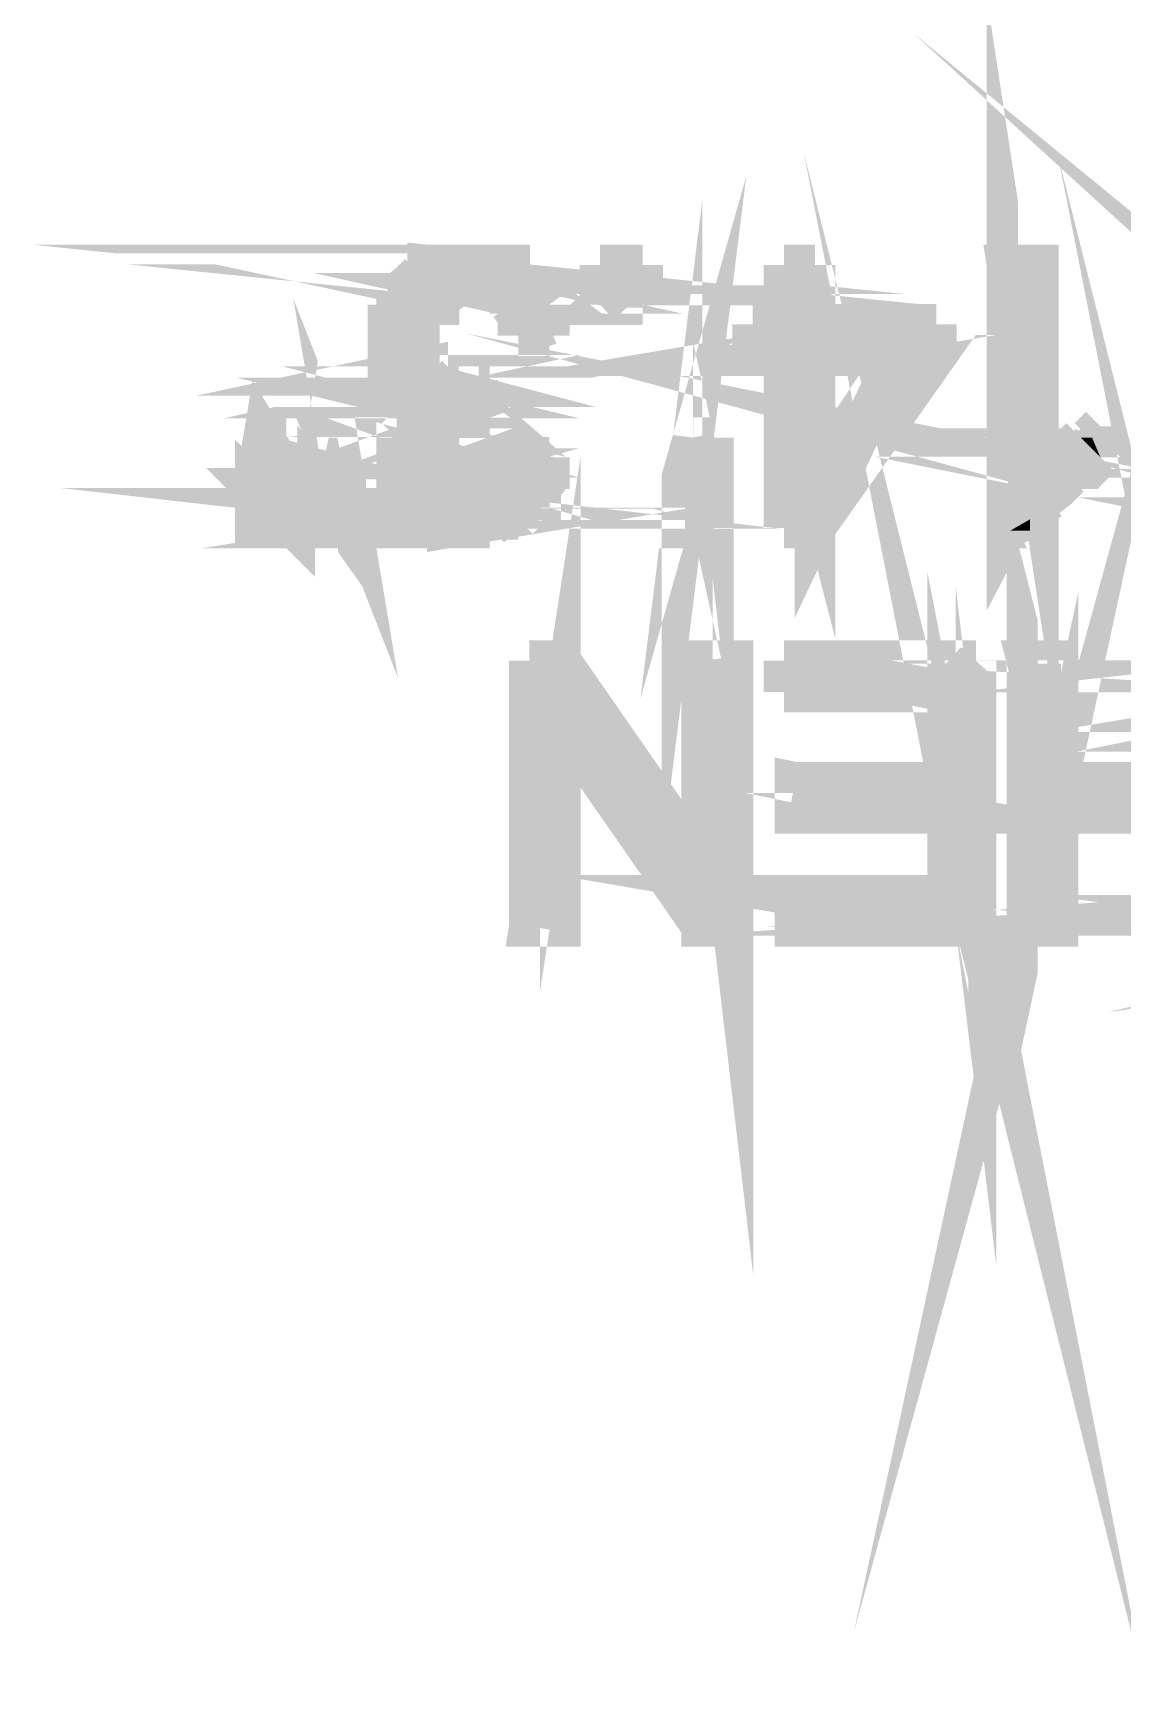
# Model space of a CAD drawing. Header units: inches. Extents: x -524 to 1067, y -71 to 1110.
# Drawn here: x 674.6 to 699.41, y 355.13 to 393.1 of the extents above; entities that cross this region are included whole.
import ezdxf

# ---------------------------------------------------------------- set-up
doc = ezdxf.new("R2010")
doc.units = ezdxf.units.IN
doc.header["$MEASUREMENT"] = 0
doc.layers.add('H', color=7, linetype='Continuous')
doc.layers.add('P', color=7, linetype='Continuous')

msp = doc.modelspace()

# ---------------------------------------------------------------- hatches: boundary and pattern name
at = {"layer": 'H', "linetype": 'Continuous'}
for points in [[(683.128572448104, 387.3749621073224), (683.3877109381458, 387.5647536774939), (683.6431995902994, 387.5647536774939), (683.6431995902994, 387.8238921675355), (685.4462195069277, 387.8238921675355), (685.4462195069277, 387.5647536774939), (685.9608466491231, 387.5647536774939), (685.9608466491231, 387.3749621073224), (683.128572448104, 387.3749621073224)], [(687.570425157692, 386.856685127239), (687.570425157692, 387.8238921675355), (688.4719351160059, 387.8238921675355), (688.4719351160059, 386.856685127239), (687.570425157692, 386.856685127239)], [(691.7567892151258, 386.407755067026), (691.7567892151258, 387.8238921675355), (692.3991606833981, 387.8238921675355), (692.3991606833981, 386.407755067026), (691.7567892151258, 386.407755067026)], [(697.5490819432409, 383.1885980498884), (696.841013392986, 381.7724609493789), (696.841013392986, 387.8238921675355), (697.5490819432409, 387.8238921675355), (697.5490819432409, 383.1885980498884)], [(682.9351310400448, 386.856685127239), (682.9351310400448, 387.1158236172807), (683.8366409983587, 387.1158236172807), (683.8366409983587, 386.856685127239), (683.6431995902994, 386.856685127239), (682.675992550003, 386.6668935570677), (682.675992550003, 386.856685127239), (682.9351310400448, 386.856685127239)], [(682.9351310400448, 387.1158236172807), (683.128572448104, 387.3749621073224), (684.285571058572, 387.3749621073224), (684.0957794884005, 387.1158236172807), (682.9351310400448, 387.1158236172807)], [(686.1542880571824, 387.1158236172807), (684.7381509566728, 387.3749621073224), (684.9936396088265, 387.3749621073224), (686.1542880571824, 387.1158236172807)], [(686.1542880571824, 387.1158236172807), (684.7381509566728, 387.3749621073224), (685.9608466491231, 387.3749621073224), (686.1542880571824, 387.1158236172807)], [(686.4134265472239, 386.856685127239), (685.4462195069277, 387.1158236172807), (684.9936396088265, 387.1158236172807), (684.9936396088265, 387.3749621073224), (686.1542880571824, 387.1158236172807), (686.4134265472239, 386.856685127239)], [(685.4462195069277, 386.856685127239), (685.4462195069277, 387.1158236172807), (686.4134265472239, 386.856685127239), (685.4462195069277, 386.856685127239)], [(682.675992550003, 386.2143136589667), (682.675992550003, 386.6668935570677), (683.6431995902994, 386.856685127239), (683.6431995902994, 386.6668935570677), (683.3877109381458, 386.6668935570677), (683.3877109381458, 385.9588250068129), (682.675992550003, 386.2143136589667)], [(685.7053579969695, 386.2143136589667), (685.7053579969695, 386.6668935570677), (685.4462195069277, 386.856685127239), (686.4134265472239, 386.856685127239), (686.4134265472239, 386.2143136589667), (685.7053579969695, 386.2143136589667)], [(691.0487206648711, 385.6996865167712), (695.2314348844172, 386.407755067026), (695.2314348844172, 385.6996865167712), (691.0487206648711, 385.6996865167712)], [(691.0487206648711, 385.6996865167712), (692.3991606833981, 386.407755067026), (695.2314348844172, 386.407755067026), (691.0487206648711, 385.6996865167712)], [(691.0487206648711, 385.6996865167712), (691.0487206648711, 386.407755067026), (692.3991606833981, 386.407755067026), (691.0487206648711, 385.6996865167712)], [(682.675992550003, 385.9588250068129), (682.675992550003, 386.2143136589667), (683.3877109381458, 385.9588250068129), (682.675992550003, 385.9588250068129)], [(682.675992550003, 385.2471066186703), (682.675992550003, 385.9588250068129), (683.3877109381458, 385.9588250068129), (683.3877109381458, 385.5062451087119), (683.6431995902994, 385.5062451087119), (683.6431995902994, 385.2471066186703), (682.675992550003, 385.2471066186703)], [(691.7567892151258, 381.7724609493789), (692.3991606833981, 382.9294595598467), (694.2642278441208, 385.6996865167712), (692.3991606833981, 381.7724609493789), (691.7567892151258, 381.7724609493789)], [(692.3991606833981, 382.9294595598467), (691.7567892151258, 381.7724609493789), (691.7567892151258, 385.6996865167712), (692.3991606833981, 385.6996865167712), (692.3991606833981, 382.9294595598467)], [(692.3991606833981, 381.7724609493789), (694.2642278441208, 385.6996865167712), (695.2314348844172, 385.6996865167712), (692.3991606833981, 381.7724609493789)], [(682.9351310400448, 385.0573150484989), (682.9351310400448, 385.2471066186703), (683.6431995902994, 385.2471066186703), (683.8366409983587, 385.0573150484989), (682.9351310400448, 385.0573150484989)], [(683.128572448104, 384.7981765584572), (682.9351310400448, 385.0573150484989), (684.285571058572, 385.0573150484989), (683.128572448104, 384.7981765584572)], [(683.128572448104, 384.7981765584572), (684.285571058572, 385.0573150484989), (684.5447095486136, 384.7981765584572), (683.128572448104, 384.7981765584572)], [(684.9936396088265, 384.3492464982442), (683.6431995902994, 384.5390380684156), (683.4497581822402, 384.7324794764748), (683.128572448104, 384.7981765584572), (683.3877109381458, 384.7981765584572), (683.4497581822402, 384.7324794764748), (684.9936396088265, 384.3492464982442)], [(684.9936396088265, 384.3492464982442), (683.128572448104, 384.7981765584572), (684.5447095486136, 384.7981765584572), (684.9936396088265, 384.3492464982442)], [(684.9936396088265, 384.3492464982442), (684.5447095486136, 384.7981765584572), (684.7381509566728, 384.7981765584572), (684.7381509566728, 385.0573150484989), (684.9936396088265, 384.3492464982442)], [(684.9936396088265, 384.3492464982442), (684.7381509566728, 385.0573150484989), (684.9936396088265, 385.0573150484989), (684.9936396088265, 384.3492464982442)], [(683.128572448104, 384.0901080082025), (683.3877109381458, 384.3492464982442), (684.285571058572, 384.3492464982442), (684.285571058572, 384.0901080082025), (683.128572448104, 384.0901080082025)], [(683.3877109381458, 384.3492464982442), (683.6431995902994, 384.5390380684156), (684.9936396088265, 384.3492464982442), (683.3877109381458, 384.3492464982442)], [(682.9351310400448, 382.7396679896754), (682.9351310400448, 383.8966666001431), (683.128572448104, 384.0901080082025), (683.8366409983587, 384.0901080082025), (683.8366409983587, 383.8966666001431), (683.6431995902994, 383.8966666001431), (683.6431995902994, 382.9294595598467), (683.8366409983587, 382.9294595598467), (682.9351310400448, 382.7396679896754)], [(698.899521961768, 383.4477365399301), (698.7097303915964, 383.8966666001431), (698.899521961768, 384.0901080082025), (698.899521961768, 383.4477365399301)], [(679.6502769409249, 381.7724609493789), (679.6502769409249, 382.7396679896754), (679.9094154309666, 383.8966666001431), (680.3583454911795, 383.8966666001431), (680.6174839812213, 382.7396679896754), (680.6174839812213, 381.7724609493789), (679.6502769409249, 381.7724609493789)], [(681.0700638793221, 381.7724609493789), (681.0700638793221, 382.7396679896754), (681.325552531476, 383.8966666001431), (681.5189939395352, 383.8966666001431), (681.778132429577, 382.7396679896754), (681.778132429577, 381.7724609493789), (681.0700638793221, 381.7724609493789)], [(689.4391421563023, 381.7724609493789), (689.4391421563023, 382.9294595598467), (689.6289337264739, 383.8966666001431), (690.0815136245747, 383.8966666001431), (690.0815136245747, 381.7724609493789), (689.4391421563023, 381.7724609493789)], [(697.7425233513002, 383.4477365399301), (698.0016618413417, 383.6411779479894), (698.1914534115131, 383.6411779479894), (698.899521961768, 383.4477365399301), (697.7425233513002, 383.4477365399301)], [(698.899521961768, 383.4477365399301), (698.1914534115131, 383.6411779479894), (698.4505919015546, 383.8966666001431), (698.899521961768, 383.4477365399301)], [(698.899521961768, 383.4477365399301), (698.4505919015546, 383.8966666001431), (698.7097303915964, 383.8966666001431), (698.899521961768, 383.4477365399301)], [(685.7053579969695, 383.1885980498884), (685.7053579969695, 383.4477365399301), (686.4134265472239, 383.4477365399301), (686.4134265472239, 382.9294595598467), (686.1542880571824, 382.7396679896754), (686.1542880571824, 382.4805294996337), (685.2527780988682, 382.7396679896754), (685.4462195069277, 382.7396679896754), (685.4462195069277, 382.9294595598467), (685.7053579969695, 383.1885980498884)], [(697.5490819432409, 383.1885980498884), (698.899521961768, 383.4477365399301), (698.7097303915964, 383.1885980498884), (697.5490819432409, 383.1885980498884)], [(697.5490819432409, 383.1885980498884), (697.7425233513002, 383.4477365399301), (698.899521961768, 383.4477365399301), (697.5490819432409, 383.1885980498884)], [(683.128572448104, 382.4805294996337), (683.128572448104, 382.7396679896754), (682.9351310400448, 382.7396679896754), (683.8366409983587, 382.9294595598467), (683.8366409983587, 382.7396679896754), (684.0957794884005, 382.4805294996337), (683.128572448104, 382.4805294996337)], [(698.1914534115131, 382.9294595598467), (696.841013392986, 381.7724609493789), (697.5490819432409, 383.1885980498884), (698.4505919015546, 383.1885980498884), (698.4505919015546, 382.9294595598467), (698.1914534115131, 382.9294595598467)], [(696.841013392986, 381.7724609493789), (698.1914534115131, 382.9294595598467), (698.0016618413417, 382.7396679896754), (696.841013392986, 381.7724609493789)], [(683.3877109381458, 382.221391009592), (683.128572448104, 382.4805294996337), (684.5447095486136, 382.4805294996337), (683.3877109381458, 382.221391009592)], [(683.3877109381458, 382.221391009592), (684.5447095486136, 382.4805294996337), (685.9608466491231, 382.221391009592), (683.3877109381458, 382.221391009592)], [(685.9608466491231, 382.221391009592), (684.5447095486136, 382.4805294996337), (685.9608466491231, 382.4805294996337), (685.9608466491231, 382.221391009592)], [(684.9936396088265, 382.4805294996337), (685.2527780988682, 382.7396679896754), (686.1542880571824, 382.4805294996337), (684.9936396088265, 382.4805294996337)], [(696.841013392986, 381.7724609493789), (697.7425233513002, 382.5462265816161), (697.7425233513002, 382.7396679896754), (698.0016618413417, 382.7396679896754), (697.7425233513002, 382.5462265816161), (697.7425233513002, 382.4805294996337), (696.841013392986, 381.7724609493789)], [(696.841013392986, 381.7724609493789), (697.7425233513002, 382.4805294996337), (697.5490819432409, 382.221391009592), (696.841013392986, 381.7724609493789)], [(683.6431995902994, 382.0315994394206), (683.3877109381458, 382.221391009592), (685.9608466491231, 382.221391009592), (685.7053579969695, 382.0315994394206), (683.6431995902994, 382.0315994394206)], [(696.841013392986, 381.7724609493789), (697.5490819432409, 382.221391009592), (697.2935932910868, 382.0315994394206), (696.841013392986, 381.7724609493789)], [(684.0957794884005, 381.7724609493789), (684.0957794884005, 382.0315994394206), (685.2527780988682, 382.0315994394206), (684.9936396088265, 381.7724609493789), (684.0957794884005, 381.7724609493789)], [(696.841013392986, 381.7724609493789), (697.2935932910868, 382.0315994394206), (697.2935932910868, 381.7724609493789), (696.841013392986, 381.7724609493789)], [(686.6032181173955, 372.7610112041265), (685.9608466491231, 372.7610112041265), (685.9608466491231, 378.7467453403006), (686.6032181173955, 378.7467453403006), (686.6032181173955, 372.7610112041265)], [(689.8880722165154, 374.1114512226536), (689.8880722165154, 372.7610112041265), (686.6032181173955, 377.3963053217736), (686.6032181173955, 378.7467453403006), (689.8880722165154, 374.1114512226536)], [(689.8880722165154, 372.7610112041265), (689.8880722165154, 378.7467453403006), (690.5304436847878, 372.7610112041265), (689.8880722165154, 372.7610112041265)], [(690.5304436847878, 372.7610112041265), (689.8880722165154, 378.7467453403006), (690.5304436847878, 378.7467453403006), (690.5304436847878, 372.7610112041265)], [(691.7567892151258, 378.1043738720283), (691.7567892151258, 378.7467453403006), (696.1329448427311, 378.7467453403006), (695.4248762924767, 378.1043738720283), (691.7567892151258, 378.1043738720283)], [(696.1329448427311, 372.7610112041265), (695.4248762924767, 378.1043738720283), (696.1329448427311, 378.7467453403006), (696.1329448427311, 372.7610112041265)], [(698.0016618413417, 375.2684498331215), (697.2935932910868, 372.7610112041265), (697.2935932910868, 378.7467453403006), (698.0016618413417, 375.9765183833762), (701.2171690205914, 375.2684498331215), (698.0016618413417, 375.2684498331215)], [(698.0016618413417, 375.9765183833762), (697.2935932910868, 378.7467453403006), (698.0016618413417, 378.7467453403006), (698.0016618413417, 375.9765183833762)], [(696.1329448427311, 372.7610112041265), (695.4248762924767, 375.2684498331215), (695.4248762924767, 378.1043738720283), (696.1329448427311, 372.7610112041265)], [(691.9465807852973, 375.2684498331215), (691.9465807852973, 375.9765183833762), (695.4248762924767, 375.2684498331215), (691.9465807852973, 375.2684498331215)], [(695.4248762924767, 375.2684498331215), (691.9465807852973, 375.9765183833762), (695.4248762924767, 375.9765183833762), (695.4248762924767, 375.2684498331215)], [(701.2171690205914, 375.2684498331215), (698.0016618413417, 375.9765183833762), (701.2171690205914, 375.9765183833762), (701.2171690205914, 375.2684498331215)], [(696.1329448427311, 372.7610112041265), (695.4248762924767, 373.4690797543812), (695.4248762924767, 375.2684498331215), (696.1329448427311, 372.7610112041265)], [(697.2935932910868, 372.7610112041265), (698.0016618413417, 375.2684498331215), (698.0016618413417, 372.7610112041265), (697.2935932910868, 372.7610112041265)], [(691.9465807852973, 372.7610112041265), (691.9465807852973, 373.4690797543812), (696.1329448427311, 372.7610112041265), (691.9465807852973, 372.7610112041265)], [(696.1329448427311, 372.7610112041265), (691.9465807852973, 373.4690797543812), (695.4248762924767, 373.4690797543812), (696.1329448427311, 372.7610112041265)]]:
    msp.add_hatch(color=256, dxfattribs=at).paths.add_polyline_path(points)

# ---------------------------------------------------------------- linework, layer by layer
at = {"layer": 'P', "const_width": 0.927058823529412}
for points in [[(705.4035330780255, 383.8966666001432), (707.6554830548666, 381.8381580313613), (705.1443945879837, 383.8966666001432), (705.4035330780255, 383.8966666001432)], [(695.4248762924767, 375.3341469151039), (696.0672477607486, 372.7610112041265), (695.4248762924767, 376.0422154653586), (695.4248762924767, 375.3341469151039)], [(701.2171690205914, 375.3341469151039), (701.8631903267515, 372.7610112041265), (701.2171690205914, 376.0422154653586), (701.2171690205914, 375.3341469151039)], [(689.6289337264739, 383.8966666001432), (689.37344507432, 381.8381580313613), (689.37344507432, 382.9951566418292), (689.6289337264739, 383.8966666001432)], [(697.4833848612584, 387.8238921675356), (696.7753163110035, 387.8238921675356), (697.4833848612584, 383.1885980498885), (697.4833848612584, 387.8238921675356)], [(697.9359647593594, 375.3341469151039), (697.9359647593594, 376.0422154653586), (697.2278962091045, 372.7610112041265), (697.9359647593594, 375.3341469151039)], [(685.4462195069277, 387.8238921675356), (683.5775025083171, 387.8238921675356), (685.4462195069277, 387.6304507594763), (685.4462195069277, 387.8238921675356)], [(683.5775025083171, 387.8238921675356), (685.4462195069277, 387.6304507594763), (683.5775025083171, 387.6304507594763), (683.5775025083171, 387.8238921675356)], [(683.8366409983587, 387.8238921675356), (685.4462195069277, 387.8238921675356), (683.5775025083171, 387.8238921675356)], [(683.5775025083171, 387.8238921675356), (683.8366409983587, 387.8238921675356)], [(685.1870810168859, 387.8238921675356), (683.8366409983587, 387.8238921675356), (684.0300824064179, 387.8238921675356)], [(685.1870810168859, 387.8238921675356), (683.8366409983587, 387.8238921675356), (685.4462195069277, 387.8238921675356), (685.1870810168859, 387.8238921675356)], [(684.285571058572, 387.8238921675356), (684.9936396088265, 387.8238921675356), (684.0300824064179, 387.8238921675356), (684.285571058572, 387.8238921675356)], [(684.9936396088265, 387.8238921675356), (684.0300824064179, 387.8238921675356), (685.1870810168859, 387.8238921675356), (684.9936396088265, 387.8238921675356)], [(684.0300824064179, 387.8238921675356), (685.1870810168859, 387.8238921675356), (684.0300824064179, 387.8238921675356), (684.0300824064179, 387.8238921675356), (685.1870810168859, 387.8238921675356), (684.0300824064179, 387.8238921675356)], [(685.1870810168859, 387.8238921675356), (685.1870810168859, 387.8238921675356), (684.0300824064179, 387.8238921675356)], [(684.7381509566728, 387.8238921675356), (684.4790124666313, 387.8238921675356), (684.285571058572, 387.8238921675356)], [(684.285571058572, 387.8238921675356), (684.4790124666313, 387.8238921675356)], [(684.7381509566728, 387.8238921675356), (684.285571058572, 387.8238921675356), (684.9936396088265, 387.8238921675356), (684.7381509566728, 387.8238921675356)], [(684.4790124666313, 387.8238921675356), (684.7381509566728, 387.8238921675356)], [(688.4719351160059, 387.8238921675356), (687.5047280757096, 386.9223822092215), (688.4719351160059, 386.9223822092215)], [(688.4719351160059, 387.8238921675356), (687.5047280757096, 386.9223822092215)], [(687.5047280757096, 386.9223822092215), (687.5047280757096, 387.8238921675356)], [(687.5047280757096, 387.8238921675356), (688.4719351160059, 387.8238921675356)], [(688.4719351160059, 387.8238921675356), (688.4719351160059, 386.9223822092215), (688.4719351160059, 387.8238921675356), (688.4719351160059, 387.8238921675356), (688.4719351160059, 386.9223822092215)], [(691.6910921331435, 386.4734521490084), (692.3991606833981, 386.4734521490084), (691.6910921331435, 387.8238921675356)], [(691.6910921331435, 387.8238921675356), (691.6910921331435, 386.4734521490084)], [(692.3991606833981, 386.4734521490084), (691.6910921331435, 387.8238921675356)], [(691.6910921331435, 387.8238921675356), (692.3991606833981, 387.8238921675356)], [(692.3991606833981, 387.8238921675356), (692.3991606833981, 386.4734521490084)], [(696.7753163110035, 387.8238921675356), (697.4833848612584, 383.1885980498885), (696.7753163110035, 381.8381580313613), (696.7753163110035, 387.8238921675356)], [(683.3877109381458, 387.6304507594763), (685.8951495671406, 387.3749621073225), (683.128572448104, 387.3749621073225)], [(684.285571058572, 387.3749621073225), (683.128572448104, 387.3749621073225), (684.0300824064179, 387.1815206992632), (684.285571058572, 387.3749621073225)], [(682.8694339580622, 387.1815206992632), (683.128572448104, 387.3749621073225)], [(683.128572448104, 387.3749621073225), (683.3877109381458, 387.6304507594763)], [(684.4790124666313, 387.3749621073225), (683.128572448104, 387.3749621073225), (684.4790124666313, 387.3749621073225)], [(683.128572448104, 387.3749621073225), (684.0300824064179, 387.1815206992632)], [(683.128572448104, 387.3749621073225), (684.4790124666313, 387.3749621073225), (683.128572448104, 387.3749621073225), (683.128572448104, 387.3749621073225), (684.4790124666313, 387.3749621073225), (683.128572448104, 387.3749621073225)], [(684.4790124666313, 387.3749621073225), (684.4790124666313, 387.3749621073225), (683.128572448104, 387.3749621073225)], [(685.8951495671406, 387.3749621073225), (683.128572448104, 387.3749621073225)], [(685.8951495671406, 387.3749621073225), (683.128572448104, 387.3749621073225)], [(683.128572448104, 387.3749621073225), (685.8951495671406, 387.3749621073225), (685.8951495671406, 387.3749621073225), (683.128572448104, 387.3749621073225)], [(685.8951495671406, 387.3749621073225), (683.128572448104, 387.3749621073225)], [(683.128572448104, 387.3749621073225), (683.128572448104, 387.3749621073225)], [(683.5775025083171, 387.6304507594763), (685.639660914987, 387.6304507594763), (683.3877109381458, 387.6304507594763), (683.5775025083171, 387.6304507594763)], [(685.639660914987, 387.6304507594763), (683.3877109381458, 387.6304507594763), (685.8951495671406, 387.6304507594763), (685.639660914987, 387.6304507594763)], [(683.3877109381458, 387.6304507594763), (685.8951495671406, 387.6304507594763), (683.3877109381458, 387.6304507594763), (683.3877109381458, 387.6304507594763), (685.8951495671406, 387.6304507594763)], [(683.3877109381458, 387.6304507594763), (685.8951495671406, 387.3749621073225)], [(685.4462195069277, 387.6304507594763), (683.5775025083171, 387.6304507594763), (685.639660914987, 387.6304507594763), (685.4462195069277, 387.6304507594763)], [(684.4790124666313, 387.3749621073225), (685.8951495671406, 387.3749621073225), (684.4790124666313, 387.3749621073225)], [(684.4790124666313, 387.3749621073225), (685.8951495671406, 387.3749621073225)], [(685.8951495671406, 387.3749621073225), (686.1542880571824, 387.1815206992632), (684.7381509566728, 387.3749621073225)], [(684.7381509566728, 387.3749621073225), (686.1542880571824, 387.1815206992632), (684.7381509566728, 387.3749621073225)], [(684.7381509566728, 387.3749621073225), (685.8951495671406, 387.3749621073225)], [(684.9936396088265, 387.1815206992632), (684.9936396088265, 387.3749621073225)], [(684.9936396088265, 387.3749621073225), (686.1542880571824, 387.1815206992632)], [(685.8951495671406, 387.3749621073225), (685.8951495671406, 387.6304507594763)], [(686.3477294652416, 386.9223822092215), (685.1870810168859, 387.1815206992632), (685.4462195069277, 387.1815206992632)], [(683.5775025083171, 386.9223822092215), (682.675992550003, 386.6668935570677), (683.5775025083171, 386.9223822092215)], [(683.8366409983587, 386.9223822092215), (682.675992550003, 386.9223822092215)], [(682.675992550003, 386.9223822092215), (682.8694339580622, 386.9223822092215)], [(683.8366409983587, 386.9223822092215), (682.675992550003, 386.9223822092215), (683.5775025083171, 386.9223822092215), (683.8366409983587, 386.9223822092215)], [(682.675992550003, 386.9223822092215), (683.5775025083171, 386.9223822092215)], [(683.5775025083171, 386.9223822092215), (682.675992550003, 386.6668935570677), (682.675992550003, 386.9223822092215)], [(684.0300824064179, 387.1815206992632), (682.8694339580622, 387.1815206992632)], [(682.8694339580622, 387.1815206992632), (684.0300824064179, 387.1815206992632)], [(684.0300824064179, 387.1815206992632), (682.8694339580622, 387.1815206992632)], [(682.8694339580622, 387.1815206992632), (683.8366409983587, 387.1815206992632), (684.0300824064179, 387.1815206992632)], [(682.8694339580622, 387.1815206992632), (683.8366409983587, 387.1815206992632)], [(683.8366409983587, 387.1815206992632), (682.8694339580622, 386.9223822092215), (682.8694339580622, 387.1815206992632)], [(683.8366409983587, 387.1815206992632), (682.8694339580622, 386.9223822092215)], [(682.8694339580622, 386.9223822092215), (683.8366409983587, 386.9223822092215), (683.8366409983587, 387.1815206992632)], [(684.0300824064179, 387.1815206992632), (682.8694339580622, 387.1815206992632)], [(682.8694339580622, 386.9223822092215), (683.8366409983587, 386.9223822092215)], [(686.1542880571824, 387.1815206992632), (684.9936396088265, 387.1815206992632), (685.1870810168859, 387.1815206992632)], [(686.1542880571824, 387.1815206992632), (684.9936396088265, 387.1815206992632)], [(686.3477294652416, 386.9223822092215), (685.1870810168859, 387.1815206992632)], [(685.1870810168859, 387.1815206992632), (686.1542880571824, 387.1815206992632), (686.3477294652416, 386.9223822092215)], [(685.1870810168859, 387.1815206992632), (686.1542880571824, 387.1815206992632)], [(686.1542880571824, 387.1815206992632), (685.1870810168859, 387.1815206992632)], [(685.1870810168859, 387.1815206992632), (685.1870810168859, 387.1815206992632)], [(686.1542880571824, 387.1815206992632), (685.1870810168859, 387.1815206992632)], [(685.1870810168859, 387.1815206992632), (686.1542880571824, 387.1815206992632), (686.1542880571824, 387.1815206992632), (685.1870810168859, 387.1815206992632)], [(685.4462195069277, 387.1815206992632), (686.3477294652416, 386.9223822092215), (685.4462195069277, 387.1815206992632)], [(685.4462195069277, 387.1815206992632), (686.3477294652416, 386.9223822092215)], [(686.3477294652416, 386.9223822092215), (685.4462195069277, 386.9223822092215)], [(685.4462195069277, 386.9223822092215), (685.639660914987, 386.6668935570677)], [(686.3477294652416, 386.9223822092215), (685.4462195069277, 386.9223822092215), (685.4462195069277, 386.9223822092215), (686.3477294652416, 386.9223822092215)], [(685.4462195069277, 386.9223822092215), (686.3477294652416, 386.9223822092215), (686.3477294652416, 386.9223822092215), (685.4462195069277, 386.9223822092215)], [(685.639660914987, 386.6668935570677), (686.3477294652416, 386.9223822092215)], [(685.639660914987, 386.6668935570677), (686.3477294652416, 386.9223822092215)], [(686.3477294652416, 386.9223822092215), (686.3477294652416, 386.6668935570677)], [(683.5775025083171, 386.6668935570677), (682.675992550003, 386.6668935570677), (683.3877109381458, 386.6668935570677)], [(682.675992550003, 386.6668935570677), (683.3877109381458, 386.6668935570677)], [(683.3877109381458, 386.6668935570677), (682.675992550003, 386.4734521490084)], [(682.675992550003, 386.4734521490084), (682.675992550003, 386.6668935570677)], [(683.3877109381458, 386.6668935570677), (682.675992550003, 386.4734521490084)], [(682.675992550003, 386.4734521490084), (683.3877109381458, 386.4734521490084), (683.3877109381458, 386.6668935570677)], [(683.3877109381458, 386.6668935570677), (683.5775025083171, 386.6668935570677)], [(685.639660914987, 386.4734521490084), (686.3477294652416, 386.6668935570677)], [(685.639660914987, 386.4734521490084), (686.3477294652416, 386.6668935570677)], [(686.3477294652416, 386.6668935570677), (685.639660914987, 386.6668935570677), (685.639660914987, 386.4734521490084)], [(686.3477294652416, 386.6668935570677), (685.639660914987, 386.6668935570677)], [(686.3477294652416, 386.6668935570677), (686.3477294652416, 386.4734521490084)], [(682.675992550003, 386.4734521490084), (683.3877109381458, 386.4734521490084), (682.675992550003, 386.4734521490084), (682.675992550003, 386.4734521490084), (683.3877109381458, 386.4734521490084)], [(682.675992550003, 386.4734521490084), (683.3877109381458, 386.2143136589668)], [(682.675992550003, 386.4734521490084), (683.3877109381458, 386.2143136589668)], [(683.3877109381458, 386.2143136589668), (682.675992550003, 386.2143136589668), (682.675992550003, 386.4734521490084)], [(682.675992550003, 386.0208722509075), (682.675992550003, 386.2143136589668)], [(682.675992550003, 386.2143136589668), (683.3877109381458, 386.0208722509075)], [(683.3877109381458, 386.2143136589668), (682.675992550003, 386.2143136589668)], [(682.675992550003, 386.2143136589668), (683.3877109381458, 386.0208722509075)], [(683.3877109381458, 386.2143136589668), (683.3877109381458, 386.4734521490084)], [(683.3877109381458, 386.0208722509075), (683.3877109381458, 386.2143136589668)], [(685.639660914987, 386.2143136589668), (686.3477294652416, 386.4734521490084)], [(685.639660914987, 386.2143136589668), (686.3477294652416, 386.4734521490084)], [(686.3477294652416, 386.4734521490084), (685.639660914987, 386.4734521490084), (685.639660914987, 386.2143136589668)], [(686.3477294652416, 386.4734521490084), (685.639660914987, 386.4734521490084), (686.3477294652416, 386.4734521490084), (686.3477294652416, 386.4734521490084), (685.639660914987, 386.4734521490084), (686.3477294652416, 386.4734521490084)], [(685.639660914987, 386.4734521490084), (685.639660914987, 386.4734521490084), (686.3477294652416, 386.4734521490084)], [(686.3477294652416, 386.2143136589668), (685.639660914987, 386.2143136589668)], [(695.1657378024349, 385.7653835987537), (690.9830235828888, 385.7653835987537), (695.1657378024349, 386.4734521490084)], [(686.3477294652416, 386.4734521490084), (686.3477294652416, 386.2143136589668)], [(690.9830235828888, 386.4734521490084), (692.3991606833981, 386.4734521490084), (690.9830235828888, 385.7653835987537)], [(695.1657378024349, 386.4734521490084), (690.9830235828888, 385.7653835987537)], [(690.9830235828888, 385.7653835987537), (692.3991606833981, 386.4734521490084)], [(690.9830235828888, 385.7653835987537), (690.9830235828888, 386.4734521490084)], [(690.9830235828888, 386.4734521490084), (691.6910921331435, 386.4734521490084), (690.9830235828888, 386.4734521490084), (690.9830235828888, 386.4734521490084), (691.6910921331435, 386.4734521490084)], [(690.9830235828888, 386.4734521490084), (692.3991606833981, 386.4734521490084), (691.6910921331435, 386.4734521490084)], [(692.3991606833981, 385.7653835987537), (691.6910921331435, 385.7653835987537), (692.3991606833981, 382.9951566418292), (692.3991606833981, 385.7653835987537)], [(695.1657378024349, 386.4734521490084), (692.3991606833981, 386.4734521490084)], [(692.3991606833981, 386.4734521490084), (695.1657378024349, 386.4734521490084), (695.1657378024349, 386.4734521490084), (692.3991606833981, 386.4734521490084)], [(695.1657378024349, 386.4734521490084), (695.1657378024349, 385.7653835987537)], [(682.675992550003, 386.0208722509075), (683.3877109381458, 386.0208722509075), (682.675992550003, 386.0208722509075), (683.3877109381458, 386.0208722509075)], [(683.3877109381458, 386.0208722509075), (682.675992550003, 385.7653835987537)], [(682.675992550003, 385.7653835987537), (682.675992550003, 386.0208722509075)], [(683.3877109381458, 386.0208722509075), (682.675992550003, 385.7653835987537)], [(682.675992550003, 385.7653835987537), (683.3877109381458, 385.7653835987537), (683.3877109381458, 386.0208722509075)], [(682.675992550003, 386.0208722509075), (683.3877109381458, 386.0208722509075), (683.3877109381458, 386.0208722509075), (682.675992550003, 386.0208722509075), (683.3877109381458, 386.0208722509075), (682.675992550003, 386.0208722509075), (683.3877109381458, 386.0208722509075)], [(698.4505919015546, 382.9951566418292), (697.4833848612584, 383.1885980498885), (698.1914534115131, 382.9951566418292), (698.4505919015546, 382.9951566418292)], [(683.5775025083171, 385.506245108712), (682.675992550003, 385.3128037006527), (683.5775025083171, 385.3128037006527), (683.5775025083171, 385.506245108712)], [(682.675992550003, 385.7653835987537), (683.3877109381458, 385.7653835987537), (682.675992550003, 385.7653835987537), (682.675992550003, 385.7653835987537), (683.3877109381458, 385.7653835987537)], [(682.675992550003, 385.7653835987537), (683.3877109381458, 385.506245108712)], [(682.675992550003, 385.7653835987537), (683.3877109381458, 385.506245108712)], [(683.3877109381458, 385.506245108712), (682.675992550003, 385.506245108712), (682.675992550003, 385.7653835987537)], [(683.3877109381458, 385.506245108712), (682.675992550003, 385.506245108712)], [(682.675992550003, 385.506245108712), (683.5775025083171, 385.506245108712)], [(682.675992550003, 385.506245108712), (683.5775025083171, 385.506245108712)], [(683.5775025083171, 385.506245108712), (682.675992550003, 385.3128037006527), (682.675992550003, 385.506245108712)], [(683.3877109381458, 385.506245108712), (683.3877109381458, 385.7653835987537)], [(683.5775025083171, 385.506245108712), (683.3877109381458, 385.506245108712)], [(690.0815136245747, 383.8966666001432), (690.0815136245747, 381.8381580313613), (689.6289337264739, 383.8966666001432)], [(690.9830235828888, 385.7653835987537), (694.2642278441208, 385.7653835987537)], [(694.2642278441208, 385.7653835987537), (695.1657378024349, 385.7653835987537), (690.9830235828888, 385.7653835987537)], [(691.6910921331435, 385.7653835987537), (692.3991606833981, 382.9951566418292)], [(691.6910921331435, 381.8381580313613), (691.6910921331435, 385.7653835987537)], [(694.2642278441208, 385.7653835987537), (692.3991606833981, 382.9951566418292)], [(692.3991606833981, 382.9951566418292), (692.3991606833981, 381.8381580313613), (694.2642278441208, 385.7653835987537)], [(694.2642278441208, 385.7653835987537), (695.1657378024349, 385.7653835987537), (692.3991606833981, 381.8381580313613)], [(692.3991606833981, 381.8381580313613), (694.2642278441208, 385.7653835987537)], [(684.4790124666313, 384.7981765584573), (683.128572448104, 384.7981765584573), (684.285571058572, 385.0573150484989)], [(682.8694339580622, 385.0573150484989), (684.285571058572, 385.0573150484989), (683.128572448104, 384.7981765584573)], [(682.8694339580622, 385.3128037006527), (683.8366409983587, 385.0573150484989), (682.8694339580622, 385.0573150484989), (682.8694339580622, 385.3128037006527)], [(681.7124353475945, 382.7396679896755), (681.2598554494937, 383.8966666001432), (681.0700638793221, 382.7396679896755)], [(682.675992550003, 385.3128037006527), (683.5775025083171, 385.3128037006527), (682.8694339580622, 385.3128037006527), (682.675992550003, 385.3128037006527)], [(683.5775025083171, 385.3128037006527), (682.8694339580622, 385.3128037006527), (683.5775025083171, 385.3128037006527), (682.8694339580622, 385.3128037006527)], [(682.8694339580622, 385.3128037006527), (683.8366409983587, 385.0573150484989)], [(683.8366409983587, 385.0573150484989), (682.8694339580622, 385.0573150484989)], [(682.8694339580622, 385.0573150484989), (683.8366409983587, 385.0573150484989)], [(684.0300824064179, 385.0573150484989), (682.8694339580622, 385.0573150484989)], [(682.8694339580622, 385.0573150484989), (684.285571058572, 385.0573150484989), (684.0300824064179, 385.0573150484989)], [(683.128572448104, 384.7981765584573), (682.8694339580622, 385.0573150484989)], [(683.8366409983587, 385.0573150484989), (682.8694339580622, 385.0573150484989)], [(682.8694339580622, 385.0573150484989), (682.8694339580622, 385.0573150484989), (683.8366409983587, 385.0573150484989), (682.8694339580622, 385.0573150484989)], [(683.8366409983587, 385.0573150484989), (682.8694339580622, 385.0573150484989)], [(682.8694339580622, 385.0573150484989), (683.8366409983587, 385.0573150484989), (683.8366409983587, 385.0573150484989)], [(683.8366409983587, 385.0573150484989), (682.8694339580622, 385.0573150484989)], [(683.8366409983587, 385.0573150484989), (683.5775025083171, 385.3128037006527)], [(684.285571058572, 385.0573150484989), (684.4790124666313, 384.7981765584573)], [(684.7381509566728, 384.7981765584573), (684.7381509566728, 385.0573150484989)], [(684.7381509566728, 385.0573150484989), (684.9936396088265, 384.3492464982442)], [(684.7381509566728, 385.0573150484989), (684.9936396088265, 384.3492464982442)], [(684.9936396088265, 385.0573150484989), (684.7381509566728, 385.0573150484989)], [(684.9936396088265, 384.3492464982442), (684.9936396088265, 385.0573150484989)], [(684.9936396088265, 384.3492464982442), (684.9936396088265, 385.0573150484989), (684.9936396088265, 385.0573150484989), (684.9936396088265, 384.3492464982442)], [(680.5517868992388, 382.7396679896755), (679.8437183489843, 383.8966666001432), (679.6502769409249, 382.7396679896755)], [(683.3877109381458, 384.7981765584573), (683.128572448104, 384.7981765584573), (684.9936396088265, 384.3492464982442)], [(684.4790124666313, 384.7981765584573), (683.128572448104, 384.7981765584573), (684.9936396088265, 384.3492464982442), (684.4790124666313, 384.7981765584573)], [(684.4790124666313, 384.7981765584573), (683.128572448104, 384.7981765584573), (684.4790124666313, 384.7981765584573), (684.4790124666313, 384.7981765584573)], [(683.128572448104, 384.7981765584573), (684.9936396088265, 384.3492464982442), (683.128572448104, 384.7981765584573), (683.128572448104, 384.7981765584573)], [(684.9936396088265, 384.3492464982442), (683.3877109381458, 384.7981765584573)], [(683.3877109381458, 384.7981765584573), (683.5775025083171, 384.604735150398)], [(684.9936396088265, 384.3492464982442), (683.3877109381458, 384.7981765584573)], [(684.4790124666313, 384.7981765584573), (684.9936396088265, 384.3492464982442)], [(684.7381509566728, 384.7981765584573), (684.4790124666313, 384.7981765584573)], [(684.9936396088265, 384.3492464982442), (684.7381509566728, 384.7981765584573)], [(684.9936396088265, 384.3492464982442), (684.7381509566728, 384.7981765584573)], [(683.128572448104, 384.1558050901849), (684.285571058572, 384.3492464982442)], [(683.128572448104, 384.1558050901849), (684.285571058572, 384.3492464982442)], [(684.285571058572, 384.3492464982442), (683.3877109381458, 384.3492464982442), (683.128572448104, 384.1558050901849)], [(683.5775025083171, 384.604735150398), (683.3877109381458, 384.3492464982442)], [(683.3877109381458, 384.3492464982442), (684.7381509566728, 384.3492464982442)], [(684.285571058572, 384.3492464982442), (683.3877109381458, 384.3492464982442), (684.4790124666313, 384.3492464982442), (684.285571058572, 384.3492464982442)], [(683.3877109381458, 384.3492464982442), (684.4790124666313, 384.3492464982442), (684.7381509566728, 384.3492464982442)], [(684.7381509566728, 384.3492464982442), (683.3877109381458, 384.3492464982442)], [(683.3877109381458, 384.3492464982442), (684.7381509566728, 384.3492464982442)], [(684.7381509566728, 384.3492464982442), (683.3877109381458, 384.3492464982442)], [(683.3877109381458, 384.3492464982442), (683.3877109381458, 384.3492464982442)], [(684.7381509566728, 384.3492464982442), (683.3877109381458, 384.3492464982442)], [(683.3877109381458, 384.3492464982442), (684.7381509566728, 384.3492464982442), (684.7381509566728, 384.3492464982442)], [(684.7381509566728, 384.3492464982442), (683.5775025083171, 384.604735150398)], [(684.7381509566728, 384.3492464982442), (683.5775025083171, 384.604735150398)], [(683.5775025083171, 384.604735150398), (684.9936396088265, 384.3492464982442)], [(683.5775025083171, 384.604735150398), (684.9936396088265, 384.3492464982442), (683.5775025083171, 384.604735150398), (683.5775025083171, 384.604735150398), (684.9936396088265, 384.3492464982442)], [(683.5775025083171, 384.604735150398), (683.5775025083171, 384.604735150398), (684.9936396088265, 384.3492464982442)], [(683.5775025083171, 384.604735150398), (684.9936396088265, 384.3492464982442)], [(684.285571058572, 384.3492464982442), (684.285571058572, 384.1558050901849)], [(684.9936396088265, 384.3492464982442), (684.7381509566728, 384.3492464982442)], [(680.5517868992388, 382.7396679896755), (679.8437183489843, 383.8966666001432)], [(679.8437183489843, 383.8966666001432), (680.3583454911795, 383.8966666001432)], [(680.3583454911795, 383.8966666001432), (680.5517868992388, 382.7396679896755)], [(683.5775025083171, 383.8966666001432), (682.8694339580622, 383.6411779479894), (683.5775025083171, 383.6411779479894), (683.5775025083171, 383.8966666001432)], [(681.7124353475945, 382.7396679896755), (681.2598554494937, 383.8966666001432), (681.5189939395352, 383.8966666001432), (681.7124353475945, 382.7396679896755)], [(683.128572448104, 384.1558050901849), (683.8366409983587, 383.8966666001432), (682.8694339580622, 383.8966666001432)], [(682.8694339580622, 383.8966666001432), (683.128572448104, 384.1558050901849)], [(683.8366409983587, 383.8966666001432), (682.8694339580622, 383.8966666001432)], [(682.8694339580622, 383.8966666001432), (683.5775025083171, 383.8966666001432)], [(682.8694339580622, 383.8966666001432), (683.5775025083171, 383.8966666001432)], [(683.5775025083171, 383.8966666001432), (682.8694339580622, 383.6411779479894)], [(682.8694339580622, 383.6411779479894), (682.8694339580622, 383.8966666001432)], [(684.0300824064179, 384.1558050901849), (683.128572448104, 384.1558050901849), (684.0300824064179, 384.1558050901849), (683.128572448104, 384.1558050901849), (683.8366409983587, 384.1558050901849), (684.0300824064179, 384.1558050901849)], [(683.128572448104, 384.1558050901849), (683.8366409983587, 384.1558050901849), (683.128572448104, 384.1558050901849), (683.128572448104, 384.1558050901849), (683.8366409983587, 384.1558050901849)], [(683.128572448104, 384.1558050901849), (683.8366409983587, 383.8966666001432), (683.8366409983587, 384.1558050901849)], [(684.285571058572, 384.1558050901849), (683.128572448104, 384.1558050901849), (684.285571058572, 384.1558050901849)], [(684.0300824064179, 384.1558050901849), (683.128572448104, 384.1558050901849), (683.128572448104, 384.1558050901849), (684.0300824064179, 384.1558050901849)], [(684.285571058572, 384.1558050901849), (683.128572448104, 384.1558050901849)], [(683.5775025083171, 383.8966666001432), (683.8366409983587, 383.8966666001432)], [(689.6289337264739, 383.8966666001432), (689.37344507432, 381.8381580313613), (690.0815136245747, 381.8381580313613)], [(689.6289337264739, 383.8966666001432), (690.0815136245747, 383.8966666001432)], [(690.0815136245747, 381.8381580313613), (689.6289337264739, 383.8966666001432)], [(690.0815136245747, 383.8966666001432), (690.0815136245747, 382.9951566418292), (690.0815136245747, 383.8966666001432)], [(690.0815136245747, 383.8966666001432), (690.0815136245747, 383.8966666001432)], [(690.0815136245747, 382.9951566418292), (690.0815136245747, 383.8966666001432), (690.0815136245747, 381.8381580313613), (690.0815136245747, 382.9951566418292)], [(698.899521961768, 383.4477365399301), (698.1914534115131, 383.6411779479894), (698.4505919015546, 383.8966666001432)], [(698.4505919015546, 383.8966666001432), (698.899521961768, 383.4477365399301)], [(698.4505919015546, 383.8966666001432), (698.899521961768, 383.4477365399301)], [(698.6440333096141, 383.8966666001432), (698.4505919015546, 383.8966666001432)], [(698.899521961768, 384.1558050901849), (698.6440333096141, 383.8966666001432)], [(698.899521961768, 383.4477365399301), (698.6440333096141, 383.8966666001432)], [(698.899521961768, 383.4477365399301), (698.6440333096141, 383.8966666001432)], [(698.6440333096141, 383.8966666001432), (698.6440333096141, 383.8966666001432)], [(698.6440333096141, 383.8966666001432), (698.899521961768, 383.4477365399301)], [(698.6440333096141, 383.8966666001432), (698.899521961768, 383.4477365399301)], [(698.899521961768, 383.4477365399301), (698.899521961768, 384.1558050901849)], [(698.899521961768, 383.4477365399301), (698.899521961768, 384.1558050901849), (698.899521961768, 384.1558050901849), (698.899521961768, 383.4477365399301)], [(682.8694339580622, 383.6411779479894), (683.5775025083171, 383.4477365399301), (682.8694339580622, 383.4477365399301), (682.8694339580622, 383.6411779479894)], [(681.0700638793221, 381.8381580313613), (681.7124353475945, 381.8381580313613), (681.0700638793221, 382.7396679896755), (681.0700638793221, 381.8381580313613)], [(682.8694339580622, 383.6411779479894), (683.5775025083171, 383.6411779479894), (682.8694339580622, 383.6411779479894), (682.8694339580622, 383.6411779479894), (683.5775025083171, 383.6411779479894)], [(682.8694339580622, 383.6411779479894), (683.5775025083171, 383.4477365399301), (683.5775025083171, 383.6411779479894)], [(698.899521961768, 383.4477365399301), (697.9359647593594, 383.6411779479894), (698.1914534115131, 383.6411779479894)], [(697.7425233513002, 383.4477365399301), (698.899521961768, 383.4477365399301), (697.9359647593594, 383.6411779479894), (697.7425233513002, 383.4477365399301)], [(698.1914534115131, 383.6411779479894), (698.899521961768, 383.4477365399301)], [(698.1914534115131, 383.6411779479894), (698.899521961768, 383.4477365399301), (698.1914534115131, 383.6411779479894), (698.899521961768, 383.4477365399301), (698.1914534115131, 383.6411779479894)], [(698.1914534115131, 383.6411779479894), (698.1914534115131, 383.6411779479894)], [(679.6502769409249, 381.8381580313613), (680.5517868992388, 381.8381580313613), (679.6502769409249, 382.7396679896755), (679.6502769409249, 381.8381580313613)], [(682.8694339580622, 383.1885980498885), (683.5775025083171, 383.1885980498885), (682.8694339580622, 382.9951566418292)], [(683.5775025083171, 383.4477365399301), (682.8694339580622, 383.1885980498885), (683.5775025083171, 383.1885980498885), (683.5775025083171, 383.4477365399301)], [(683.5775025083171, 383.4477365399301), (682.8694339580622, 383.4477365399301), (683.5775025083171, 383.4477365399301), (683.5775025083171, 383.4477365399301), (682.8694339580622, 383.4477365399301)], [(683.5775025083171, 383.4477365399301), (682.8694339580622, 383.1885980498885), (682.8694339580622, 383.4477365399301)], [(682.8694339580622, 382.9951566418292), (682.8694339580622, 383.1885980498885)], [(683.5775025083171, 383.1885980498885), (682.8694339580622, 382.9951566418292)], [(683.5775025083171, 382.9951566418292), (683.5775025083171, 383.1885980498885)], [(685.4462195069277, 382.9951566418292), (685.639660914987, 383.1885980498885)], [(685.639660914987, 383.4477365399301), (686.3477294652416, 383.4477365399301), (685.639660914987, 383.4477365399301), (686.3477294652416, 383.4477365399301)], [(686.3477294652416, 383.4477365399301), (685.639660914987, 383.1885980498885)], [(685.639660914987, 383.1885980498885), (685.639660914987, 383.4477365399301)], [(686.3477294652416, 383.4477365399301), (685.639660914987, 383.1885980498885)], [(685.639660914987, 383.1885980498885), (686.3477294652416, 383.1885980498885), (686.3477294652416, 383.4477365399301)], [(685.639660914987, 383.1885980498885), (686.3477294652416, 383.1885980498885), (685.639660914987, 383.1885980498885), (685.639660914987, 383.1885980498885), (686.3477294652416, 383.1885980498885)], [(685.639660914987, 383.1885980498885), (686.3477294652416, 382.9951566418292)], [(685.639660914987, 383.1885980498885), (686.3477294652416, 382.9951566418292)], [(686.3477294652416, 382.9951566418292), (686.3477294652416, 383.1885980498885)], [(696.7753163110035, 381.8381580313613), (697.7425233513002, 382.7396679896755), (697.7425233513002, 382.4805294996337)], [(696.7753163110035, 381.8381580313613), (697.4833848612584, 383.1885980498885)], [(698.899521961768, 383.4477365399301), (698.6440333096141, 383.1885980498885), (697.4833848612584, 383.1885980498885)], [(697.4833848612584, 383.1885980498885), (698.899521961768, 383.4477365399301)], [(698.899521961768, 383.4477365399301), (697.4833848612584, 383.1885980498885)], [(697.4833848612584, 383.1885980498885), (697.7425233513002, 383.4477365399301)], [(698.6440333096141, 383.1885980498885), (697.4833848612584, 383.1885980498885), (698.6440333096141, 383.1885980498885), (698.6440333096141, 383.1885980498885), (697.4833848612584, 383.1885980498885), (698.6440333096141, 383.1885980498885)], [(697.4833848612584, 383.1885980498885), (697.4833848612584, 383.1885980498885), (698.6440333096141, 383.1885980498885)], [(697.4833848612584, 383.1885980498885), (698.4505919015546, 383.1885980498885)], [(698.4505919015546, 383.1885980498885), (697.4833848612584, 383.1885980498885), (698.4505919015546, 383.1885980498885)], [(697.4833848612584, 383.1885980498885), (698.1914534115131, 382.9951566418292)], [(697.7425233513002, 383.4477365399301), (698.899521961768, 383.4477365399301), (697.7425233513002, 383.4477365399301), (698.899521961768, 383.4477365399301)], [(698.4505919015546, 383.1885980498885), (698.6440333096141, 383.1885980498885)], [(680.5517868992388, 381.8381580313613), (679.6502769409249, 382.7396679896755), (680.5517868992388, 382.7396679896755), (680.5517868992388, 381.8381580313613)], [(679.6502769409249, 382.7396679896755), (680.5517868992388, 382.7396679896755)], [(683.8366409983587, 382.7396679896755), (683.128572448104, 382.7396679896755), (684.0300824064179, 382.4805294996337)], [(681.7124353475945, 381.8381580313613), (681.0700638793221, 382.7396679896755), (681.7124353475945, 382.7396679896755), (681.7124353475945, 381.8381580313613)], [(681.0700638793221, 382.7396679896755), (681.7124353475945, 382.7396679896755)], [(683.128572448104, 382.7396679896755), (684.0300824064179, 382.4805294996337), (683.128572448104, 382.4805294996337), (683.128572448104, 382.7396679896755)], [(686.1542880571824, 382.7396679896755), (685.1870810168859, 382.7396679896755), (686.1542880571824, 382.4805294996337), (686.1542880571824, 382.7396679896755)], [(683.8366409983587, 382.9951566418292), (682.8694339580622, 382.7396679896755), (683.8366409983587, 382.9951566418292)], [(682.8694339580622, 382.9951566418292), (683.5775025083171, 382.9951566418292)], [(682.8694339580622, 382.9951566418292), (683.5775025083171, 382.9951566418292)], [(683.5775025083171, 382.9951566418292), (682.8694339580622, 382.9951566418292), (682.8694339580622, 382.9951566418292), (683.5775025083171, 382.9951566418292)], [(682.8694339580622, 382.9951566418292), (683.8366409983587, 382.9951566418292), (683.5775025083171, 382.9951566418292)], [(682.8694339580622, 382.9951566418292), (683.8366409983587, 382.9951566418292)], [(683.8366409983587, 382.9951566418292), (682.8694339580622, 382.7396679896755), (682.8694339580622, 382.9951566418292)], [(683.8366409983587, 382.7396679896755), (682.8694339580622, 382.7396679896755), (683.8366409983587, 382.7396679896755), (683.8366409983587, 382.7396679896755), (682.8694339580622, 382.7396679896755)], [(683.8366409983587, 382.7396679896755), (683.128572448104, 382.7396679896755), (682.8694339580622, 382.7396679896755)], [(685.1870810168859, 382.7396679896755), (686.1542880571824, 382.4805294996337), (685.1870810168859, 382.7396679896755), (686.1542880571824, 382.4805294996337), (684.9936396088265, 382.4805294996337), (685.1870810168859, 382.7396679896755)], [(684.0300824064179, 382.4805294996337), (683.8366409983587, 382.7396679896755)], [(686.1542880571824, 382.7396679896755), (685.1870810168859, 382.7396679896755)], [(685.1870810168859, 382.7396679896755), (685.4462195069277, 382.7396679896755)], [(686.3477294652416, 382.9951566418292), (685.4462195069277, 382.9951566418292)], [(686.3477294652416, 382.9951566418292), (685.4462195069277, 382.9951566418292), (686.3477294652416, 382.9951566418292), (686.3477294652416, 382.9951566418292), (685.4462195069277, 382.9951566418292)], [(686.3477294652416, 382.9951566418292), (685.4462195069277, 382.7396679896755), (685.4462195069277, 382.9951566418292)], [(686.3477294652416, 382.9951566418292), (685.4462195069277, 382.7396679896755)], [(685.4462195069277, 382.7396679896755), (686.1542880571824, 382.7396679896755)], [(685.4462195069277, 382.7396679896755), (686.1542880571824, 382.7396679896755)], [(686.6032181173955, 372.7610112041265), (685.8951495671406, 372.7610112041265), (686.6032181173955, 377.3963053217736), (686.6032181173955, 372.7610112041265)], [(686.1542880571824, 382.7396679896755), (686.3477294652416, 382.9951566418292)], [(692.3991606833981, 382.9951566418292), (692.3991606833981, 381.8381580313613), (691.6910921331435, 381.8381580313613)], [(691.6910921331435, 381.8381580313613), (692.3991606833981, 382.9951566418292)], [(692.3991606833981, 382.9951566418292), (691.6910921331435, 381.8381580313613)], [(698.1914534115131, 382.9951566418292), (697.9359647593594, 382.7396679896755), (696.7753163110035, 381.8381580313613)], [(696.7753163110035, 381.8381580313613), (698.1914534115131, 382.9951566418292)], [(698.1914534115131, 382.9951566418292), (696.7753163110035, 381.8381580313613)], [(696.7753163110035, 381.8381580313613), (697.7425233513002, 382.7396679896755)], [(697.9359647593594, 382.7396679896755), (696.7753163110035, 381.8381580313613)], [(697.9359647593594, 382.7396679896755), (696.7753163110035, 381.8381580313613), (697.9359647593594, 382.7396679896755), (697.9359647593594, 382.7396679896755)], [(697.7425233513002, 382.7396679896755), (697.9359647593594, 382.7396679896755)], [(684.0300824064179, 382.4805294996337), (683.128572448104, 382.4805294996337), (684.0300824064179, 382.4805294996337)], [(684.285571058572, 382.4805294996337), (683.128572448104, 382.4805294996337), (684.4790124666313, 382.4805294996337), (684.285571058572, 382.4805294996337)], [(683.128572448104, 382.4805294996337), (684.4790124666313, 382.4805294996337)], [(683.3877109381458, 382.2870880915745), (683.128572448104, 382.4805294996337)], [(684.0300824064179, 382.4805294996337), (683.128572448104, 382.4805294996337), (684.0300824064179, 382.4805294996337), (683.128572448104, 382.4805294996337), (683.128572448104, 382.4805294996337), (684.0300824064179, 382.4805294996337)], [(683.3877109381458, 382.2870880915745), (684.4790124666313, 382.4805294996337)], [(683.3877109381458, 382.2870880915745), (684.4790124666313, 382.4805294996337)], [(684.4790124666313, 382.4805294996337), (683.3877109381458, 382.2870880915745)], [(684.4790124666313, 382.4805294996337), (683.3877109381458, 382.2870880915745)], [(684.4790124666313, 382.4805294996337), (685.8951495671406, 382.2870880915745)], [(684.7381509566728, 382.4805294996337), (684.4790124666313, 382.4805294996337)], [(684.4790124666313, 382.4805294996337), (685.8951495671406, 382.2870880915745)], [(684.4790124666313, 382.4805294996337), (684.4790124666313, 382.4805294996337)], [(685.8951495671406, 382.2870880915745), (684.7381509566728, 382.4805294996337)], [(685.8951495671406, 382.2870880915745), (684.7381509566728, 382.4805294996337)], [(684.7381509566728, 382.4805294996337), (685.8951495671406, 382.4805294996337), (685.8951495671406, 382.2870880915745)], [(684.7381509566728, 382.4805294996337), (685.8951495671406, 382.4805294996337), (684.9936396088265, 382.4805294996337), (684.7381509566728, 382.4805294996337)], [(685.8951495671406, 382.4805294996337), (684.9936396088265, 382.4805294996337), (684.9936396088265, 382.4805294996337), (685.8951495671406, 382.4805294996337)], [(686.1542880571824, 382.4805294996337), (684.9936396088265, 382.4805294996337), (685.8951495671406, 382.4805294996337), (686.1542880571824, 382.4805294996337)], [(697.7425233513002, 382.4805294996337), (697.4833848612584, 382.2870880915745), (696.7753163110035, 381.8381580313613)], [(696.7753163110035, 381.8381580313613), (697.7425233513002, 382.4805294996337)], [(697.7425233513002, 382.4805294996337), (696.7753163110035, 381.8381580313613)], [(685.8951495671406, 382.2870880915745), (683.3877109381458, 382.2870880915745), (685.8951495671406, 382.2870880915745), (683.3877109381458, 382.2870880915745), (685.639660914987, 382.0315994394206)], [(685.1870810168859, 382.0315994394206), (684.0300824064179, 381.8381580313613), (684.9936396088265, 381.8381580313613)], [(683.3877109381458, 382.2870880915745), (685.639660914987, 382.0315994394206)], [(683.5775025083171, 382.0315994394206), (683.3877109381458, 382.2870880915745)], [(685.8951495671406, 382.2870880915745), (683.3877109381458, 382.2870880915745), (685.8951495671406, 382.2870880915745), (683.3877109381458, 382.2870880915745), (683.3877109381458, 382.2870880915745), (685.8951495671406, 382.2870880915745)], [(685.8951495671406, 382.2870880915745), (683.3877109381458, 382.2870880915745)], [(683.5775025083171, 382.0315994394206), (685.4462195069277, 382.0315994394206)], [(685.4462195069277, 382.0315994394206), (683.5775025083171, 382.0315994394206)], [(685.639660914987, 382.0315994394206), (683.5775025083171, 382.0315994394206)], [(685.639660914987, 382.0315994394206), (683.5775025083171, 382.0315994394206), (685.4462195069277, 382.0315994394206)], [(683.8366409983587, 382.0315994394206), (685.4462195069277, 382.0315994394206), (683.8366409983587, 382.0315994394206), (685.4462195069277, 382.0315994394206), (684.0300824064179, 382.0315994394206), (683.8366409983587, 382.0315994394206)], [(683.8366409983587, 382.0315994394206), (685.4462195069277, 382.0315994394206), (685.4462195069277, 382.0315994394206), (683.8366409983587, 382.0315994394206)], [(685.4462195069277, 382.0315994394206), (684.0300824064179, 382.0315994394206)], [(684.0300824064179, 382.0315994394206), (685.1870810168859, 382.0315994394206)], [(684.0300824064179, 382.0315994394206), (685.1870810168859, 382.0315994394206)], [(685.1870810168859, 382.0315994394206), (684.0300824064179, 381.8381580313613), (684.0300824064179, 382.0315994394206)], [(684.9936396088265, 381.8381580313613), (685.1870810168859, 382.0315994394206)], [(685.1870810168859, 382.0315994394206), (685.4462195069277, 382.0315994394206)], [(685.4462195069277, 382.0315994394206), (685.639660914987, 382.0315994394206)], [(685.639660914987, 382.0315994394206), (685.8951495671406, 382.2870880915745)], [(697.4833848612584, 382.2870880915745), (697.2278962091045, 382.0315994394206), (696.7753163110035, 381.8381580313613)], [(696.7753163110035, 381.8381580313613), (697.4833848612584, 382.2870880915745)], [(697.4833848612584, 382.2870880915745), (696.7753163110035, 381.8381580313613), (697.4833848612584, 382.2870880915745), (697.4833848612584, 382.2870880915745)], [(697.2278962091045, 382.0315994394206), (696.7753163110035, 381.8381580313613), (697.2278962091045, 382.0315994394206)], [(697.2278962091045, 382.0315994394206), (696.7753163110035, 381.8381580313613), (697.2278962091045, 382.0315994394206)], [(697.9359647593594, 376.0422154653586), (697.2278962091045, 372.7610112041265), (697.2278962091045, 378.812442422283), (697.9359647593594, 376.0422154653586)], [(697.2278962091045, 382.0315994394206), (697.2278962091045, 382.0315994394206)], [(684.0300824064179, 381.8381580313613), (684.9936396088265, 381.8381580313613), (684.285571058572, 381.8381580313613), (684.0300824064179, 381.8381580313613)], [(684.9936396088265, 381.8381580313613), (684.285571058572, 381.8381580313613), (684.9936396088265, 381.8381580313613), (684.9936396088265, 381.8381580313613), (684.285571058572, 381.8381580313613)], [(684.9936396088265, 381.8381580313613), (684.4790124666313, 381.8381580313613), (684.285571058572, 381.8381580313613)], [(684.9936396088265, 381.8381580313613), (684.4790124666313, 381.8381580313613)], [(684.4790124666313, 381.8381580313613), (684.9936396088265, 381.8381580313613)], [(684.7381509566728, 381.8381580313613), (684.4790124666313, 381.8381580313613)], [(684.4790124666313, 381.8381580313613), (684.7381509566728, 381.8381580313613)], [(697.2278962091045, 381.8381580313613), (696.7753163110035, 381.8381580313613), (697.2278962091045, 381.8381580313613), (697.2278962091045, 381.8381580313613)], [(695.4248762924767, 378.1043738720284), (696.0672477607486, 372.7610112041265), (696.0672477607486, 378.812442422283)], [(686.6032181173955, 377.3963053217736), (685.8951495671406, 378.812442422283)], [(685.8951495671406, 378.812442422283), (685.8951495671406, 372.7610112041265)], [(686.6032181173955, 377.3963053217736), (685.8951495671406, 378.812442422283)], [(685.8951495671406, 378.812442422283), (686.6032181173955, 378.812442422283), (686.6032181173955, 377.3963053217736)], [(689.8223751345331, 374.177148304636), (686.6032181173955, 377.3963053217736), (686.6032181173955, 378.812442422283)], [(686.6032181173955, 378.812442422283), (689.8223751345331, 374.177148304636)], [(690.5304436847878, 372.7610112041265), (689.8223751345331, 378.812442422283), (690.5304436847878, 378.812442422283), (690.5304436847878, 372.7610112041265)], [(689.8223751345331, 378.812442422283), (689.8223751345331, 374.177148304636)], [(690.5304436847878, 372.7610112041265), (689.8223751345331, 378.812442422283)], [(695.4248762924767, 378.1043738720284), (691.6910921331435, 378.812442422283)], [(691.6910921331435, 378.812442422283), (691.6910921331435, 378.1043738720284)], [(695.4248762924767, 378.1043738720284), (691.6910921331435, 378.812442422283)], [(691.6910921331435, 378.812442422283), (696.0672477607486, 378.812442422283)], [(696.0672477607486, 378.812442422283), (695.4248762924767, 378.1043738720284)], [(696.0672477607486, 378.812442422283), (695.4248762924767, 378.1043738720284)], [(706.5641815263812, 378.812442422283), (706.7539730965525, 378.5533039322414), (704.2465344675575, 378.5533039322414), (706.5641815263812, 378.812442422283)], [(697.9359647593594, 376.0422154653586), (697.2278962091045, 378.812442422283), (697.9359647593594, 378.812442422283), (697.9359647593594, 376.0422154653586)], [(703.9873959775157, 378.5533039322414), (707.013111586594, 378.3598625241821), (703.7282574874741, 378.3598625241821), (703.9873959775157, 378.5533039322414)], [(691.6910921331435, 378.1043738720284), (695.4248762924767, 378.1043738720284)], [(695.4248762924767, 376.0422154653586), (695.4248762924767, 378.1043738720284)], [(695.4248762924767, 378.1043738720284), (696.0672477607486, 372.7610112041265)], [(704.2465344675575, 377.6517939739274), (703.279327427261, 377.6517939739274), (704.4363260377288, 377.8452353819866)], [(685.8951495671406, 372.7610112041265), (686.6032181173955, 377.3963053217736)], [(689.8223751345331, 372.7610112041265), (689.8223751345331, 374.177148304636), (686.6032181173955, 377.3963053217736)], [(686.6032181173955, 377.3963053217736), (689.8223751345331, 372.7610112041265)], [(703.9873959775157, 377.3963053217736), (703.0201889372195, 377.2028639137143), (703.9873959775157, 377.2028639137143), (703.9873959775157, 377.3963053217736)], [(691.9465807852973, 376.0422154653586), (691.9465807852973, 375.3341469151039), (695.4248762924767, 375.3341469151039), (691.9465807852973, 376.0422154653586)], [(691.9465807852973, 376.0422154653586), (695.4248762924767, 376.0422154653586)], [(695.4248762924767, 376.0422154653586), (691.9465807852973, 376.0422154653586)], [(691.9465807852973, 376.0422154653586), (691.9465807852973, 376.0422154653586)], [(695.4248762924767, 376.0422154653586), (691.9465807852973, 376.0422154653586)], [(691.9465807852973, 376.0422154653586), (695.4248762924767, 375.3341469151039), (695.4248762924767, 376.0422154653586)], [(696.0672477607486, 372.7610112041265), (695.4248762924767, 376.0422154653586)], [(701.2171690205914, 375.3341469151039), (697.9359647593594, 375.3341469151039), (697.9359647593594, 376.0422154653586)], [(697.9359647593594, 376.0422154653586), (701.2171690205914, 375.3341469151039)], [(697.9359647593594, 376.0422154653586), (701.2171690205914, 376.0422154653586), (697.9359647593594, 376.0422154653586), (697.9359647593594, 376.0422154653586), (701.2171690205914, 376.0422154653586)], [(697.9359647593594, 376.0422154653586), (701.2171690205914, 375.3341469151039)], [(695.4248762924767, 375.3341469151039), (695.4248762924767, 373.4690797543813)], [(696.0672477607486, 372.7610112041265), (695.4248762924767, 375.3341469151039)], [(697.9359647593594, 375.3341469151039), (697.9359647593594, 372.7610112041265), (697.2278962091045, 372.7610112041265), (697.9359647593594, 375.3341469151039)], [(689.8223751345331, 374.177148304636), (690.5304436847878, 372.7610112041265)], [(689.8223751345331, 374.177148304636), (690.5304436847878, 372.7610112041265)], [(690.5304436847878, 372.7610112041265), (689.8223751345331, 372.7610112041265), (689.8223751345331, 374.177148304636)], [(713.4514256208693, 373.4690797543813), (708.8161315032223, 372.7610112041265), (711.648405704241, 373.4690797543813)], [(695.4248762924767, 373.4690797543813), (691.9465807852973, 373.4690797543813), (696.0672477607486, 372.7610112041265), (695.4248762924767, 373.4690797543813)], [(707.2065529946533, 373.4690797543813), (703.7282574874741, 373.2099412643396), (707.013111586594, 373.2099412643396), (707.2065529946533, 373.4690797543813)], [(691.9465807852973, 373.4690797543813), (696.0672477607486, 372.7610112041265)], [(696.0672477607486, 372.7610112041265), (691.9465807852973, 372.7610112041265), (691.9465807852973, 373.4690797543813)], [(691.9465807852973, 373.4690797543813), (695.4248762924767, 373.4690797543813)], [(695.4248762924767, 373.4690797543813), (691.9465807852973, 373.4690797543813)], [(691.9465807852973, 373.4690797543813), (691.9465807852973, 373.4690797543813)], [(695.4248762924767, 373.4690797543813), (696.0672477607486, 372.7610112041265)], [(707.013111586594, 373.2099412643396), (703.9873959775157, 373.0164998562803), (706.7539730965525, 373.0164998562803), (707.013111586594, 373.2099412643396)], [(706.5641815263812, 373.0164998562803), (704.4363260377288, 373.0164998562803), (706.3050430363396, 372.7610112041265)]]:
    msp.add_lwpolyline(points, dxfattribs=at)

doc.saveas('drawing.dxf')
